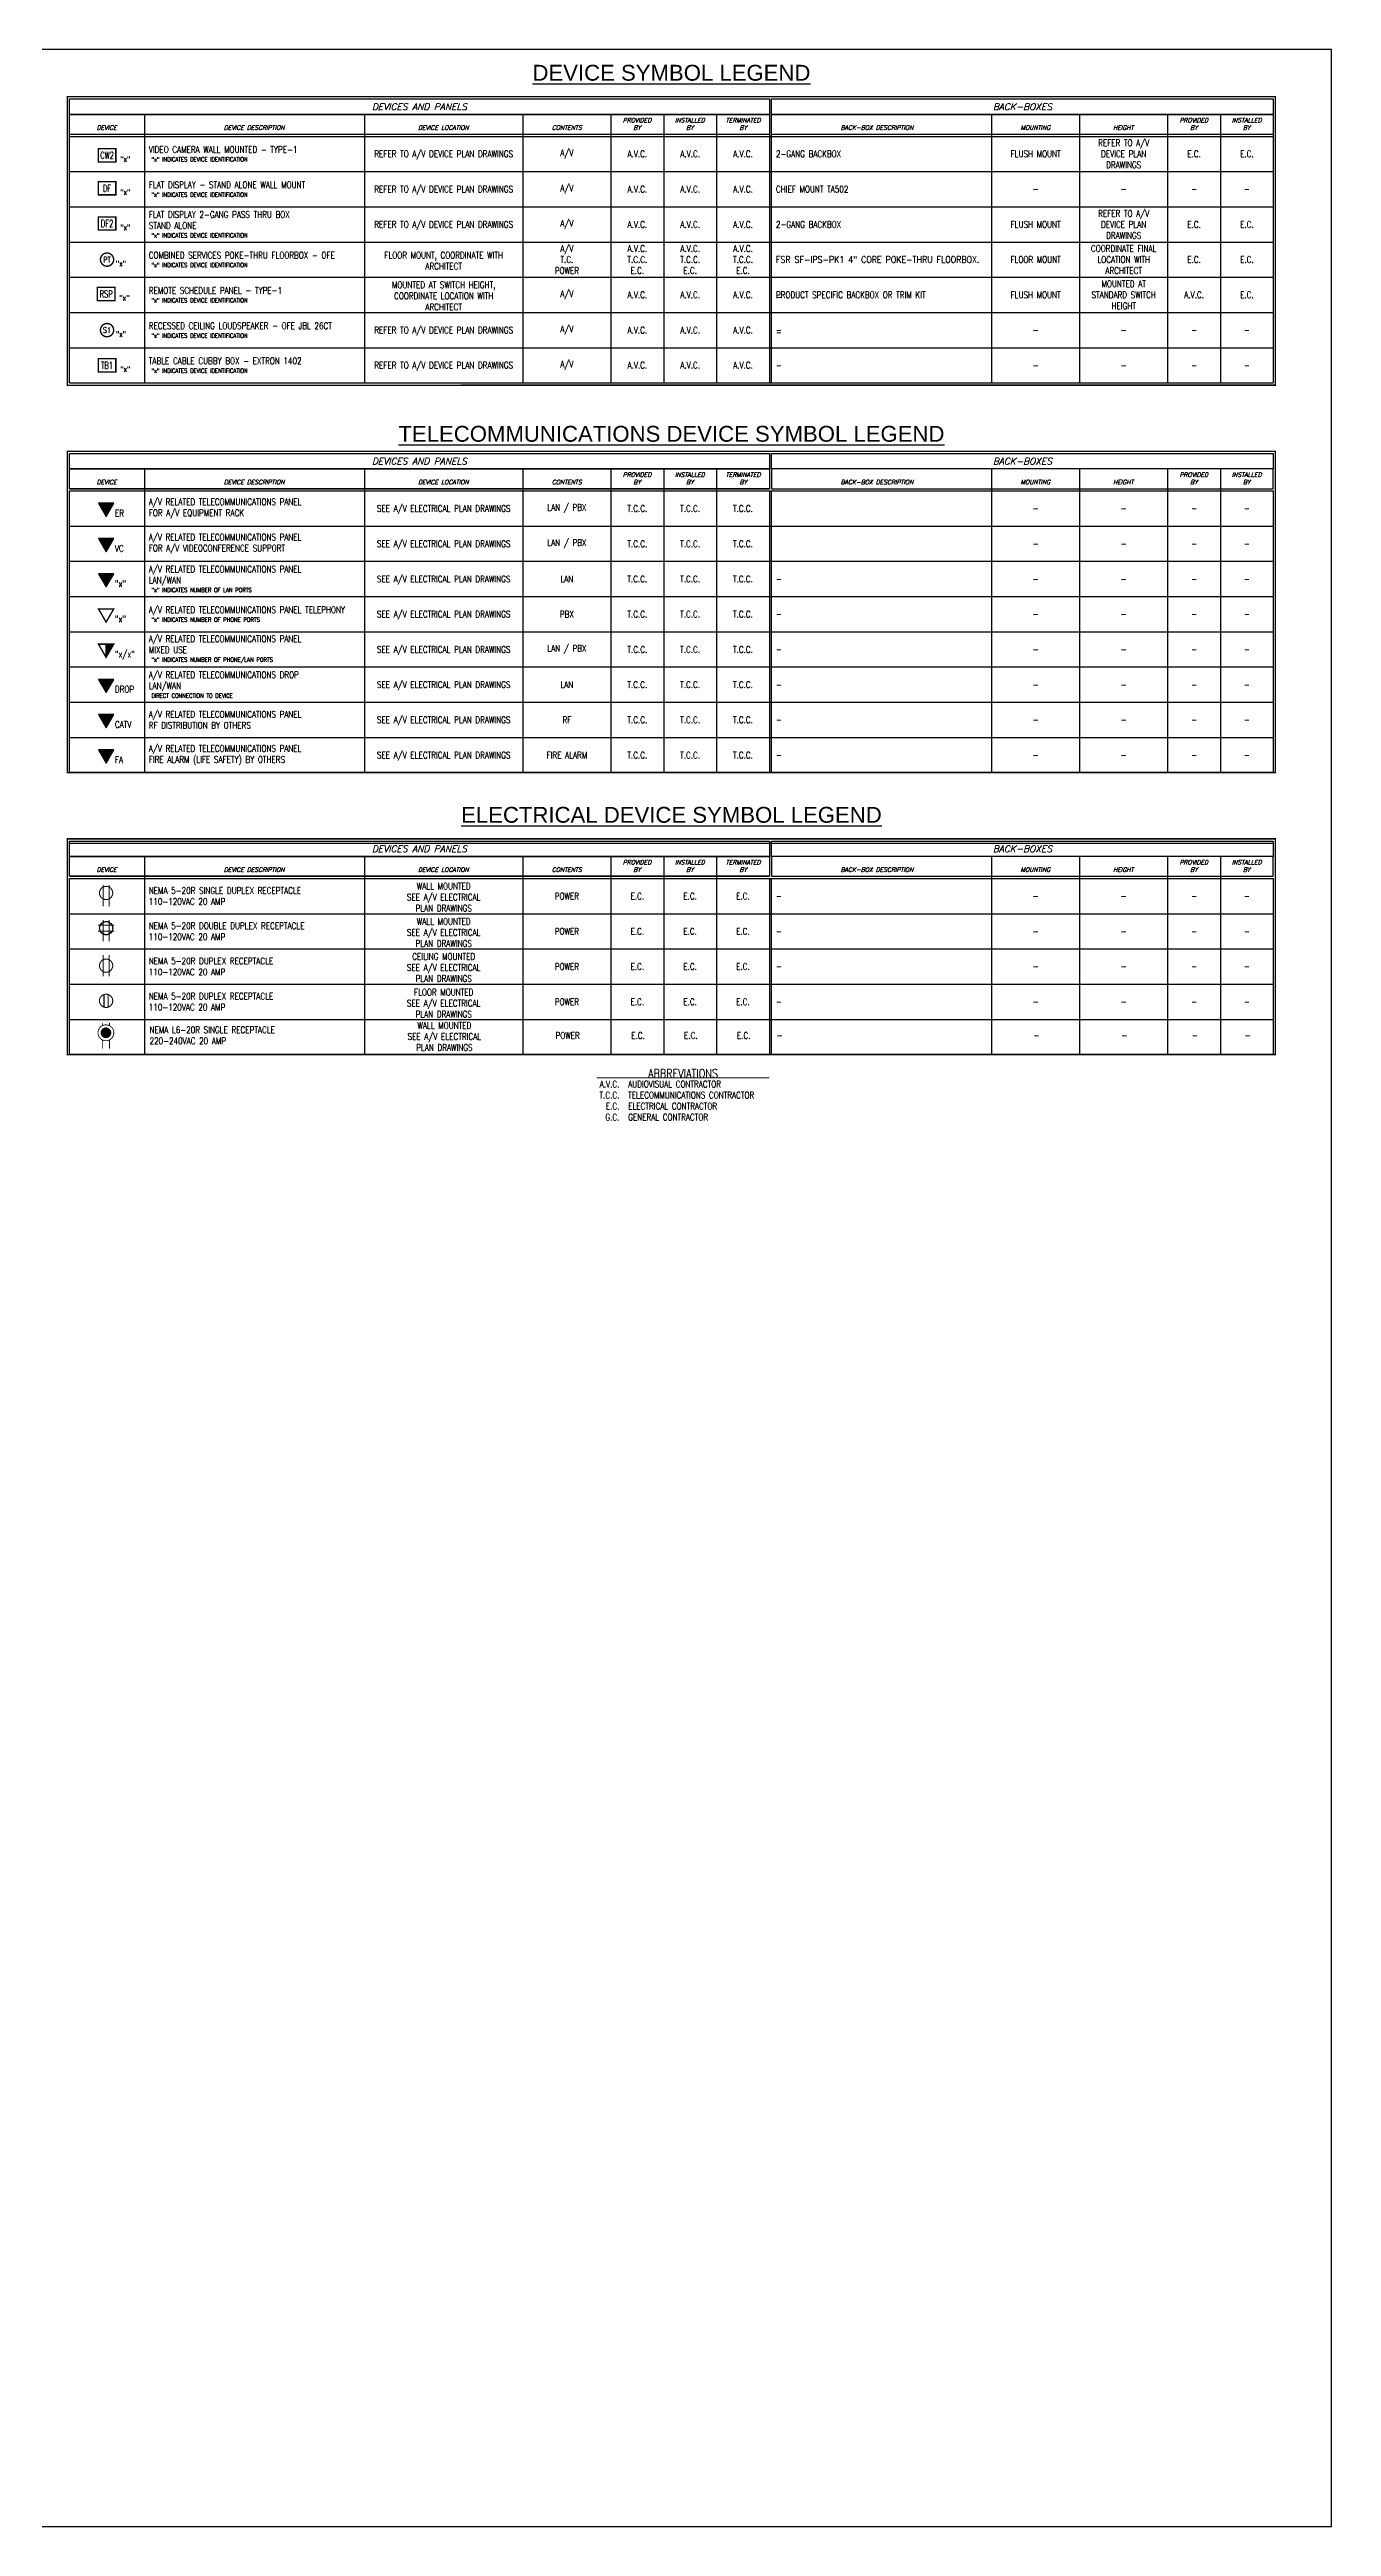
# Model space of a CAD drawing. Extents: x 0 to 73.7, y 0 to 29.5.
# Drawn here: x 21.53 to 36.7, y 0 to 29.3 of the extents above; entities that cross this region are included whole.
import ezdxf
from ezdxf.enums import TextEntityAlignment as Align

# ---------------------------------------------------------------- set-up
doc = ezdxf.new("R2010")
doc.units = 0
doc.header["$MEASUREMENT"] = 0
doc.layers.get('0').update_dxf_attribs({"linetype": 'CONTINUOUS'})
doc.layers.get('DEFPOINTS').update_dxf_attribs({"linetype": 'CONTINUOUS'})
for name, color, linetype in [('0AV-REV1', 7, 'CONTINUOUS'), ('AV-Anno-Text', 1, 'CONTINUOUS'), ('AV-Flor-Elec-Devc', 160, 'CONTINUOUS'), ('TEXT-MEDIUM', 1, 'CONTINUOUS'), ('TEXT-SMALL', 7, 'CONTINUOUS')]:
    doc.layers.add(name, color=color, linetype=linetype)
doc.styles.add('ITALIC', font='italic.shx')
doc.styles.add('NARROW', font='ROMANS.shx', dxfattribs={"width": 0.8})
doc.styles.add('ROMANS', font='romans', dxfattribs={"width": 0.875})
doc.styles.get("Standard").update_dxf_attribs({"font": 'arial.ttf'})
doc.styles.add('SWISS-L', font='swiss-l.shx')

# ---------------------------------------------------------------- blocks, each defined once
blk = doc.blocks.new('dev-lan-closed')
blk.add_hatch(color=256).paths.add_polyline_path([(0, 0), (0.108, 0.187), (-0.108, 0.187)])
blk.add_lwpolyline([(0, 0), (0.108, 0.187), (-0.108, 0.187)], close=True)
blk = doc.blocks.new('dev-lan-open')
at = {"const_width": 0.02}
blk.add_lwpolyline([(0, 0), (0.108, 0.187), (-0.108, 0.187)], close=True, dxfattribs=at)
blk = doc.blocks.new('dev-lan-half')
blk.add_hatch(color=256).paths.add_polyline_path([(0.108, 0.187), (0, 0.187), (0, 0)])
at = {"const_width": 0.02}
blk.add_lwpolyline([(0, 0), (0.108, 0.187), (-0.108, 0.187)], close=True, dxfattribs=at)
blk.add_lwpolyline([(0, 0), (0, 0.187)])
blk = doc.blocks.new('120VAC-2')
at = {"const_width": 0.015}
blk.add_lwpolyline([(-0.094, 0, 1), (0.094, 0, 1)], format="xyb", close=True, dxfattribs=at)
at = {"color": 0, "const_width": 0.015}
for points in [[(-0.042, 0.115), (-0.042, -0.188)], [(0.042, 0.115), (0.042, -0.188)]]:
    blk.add_lwpolyline(points, dxfattribs=at)
at = {"style": 'ROMANS'}
blk.add_attdef('IG', (0.125, -0.094), '', height=0.0781, dxfattribs=at)
blk = doc.blocks.new('120VAC-4')
at = {"color": 0, "const_width": 0.015}
for points in [[(-0.115, 0.042), (0.115, 0.042)], [(-0.042, 0.115), (-0.042, -0.188)], [(0.042, 0.115), (0.042, -0.188)], [(-0.115, -0.042), (0.115, -0.042)]]:
    blk.add_lwpolyline(points, dxfattribs=at)
at = {"const_width": 0.015}
blk.add_lwpolyline([(-0.094, 0, 1), (0.094, 0, 1)], format="xyb", close=True, dxfattribs=at)
at = {"color": 0}
blk.add_circle((0, 0), 0.0938, dxfattribs=at)
at = {"style": 'ROMANS'}
blk.add_attdef('IG', (0.167, -0.094), '', height=0.0781, dxfattribs=at)
blk = doc.blocks.new('120VAC-2-Ceiling')
at = {"const_width": 0.015}
blk.add_lwpolyline([(-0.094, 0, 1), (0.094, 0, 1)], format="xyb", close=True, dxfattribs=at)
at = {"color": 0, "const_width": 0.015}
for points in [[(-0.042, 0.151), (-0.042, -0.151)], [(0.042, 0.151), (0.042, -0.151)]]:
    blk.add_lwpolyline(points, dxfattribs=at)
at = {"style": 'ROMANS'}
blk.add_attdef('IG', (0.125, -0.094), '', height=0.0781, dxfattribs=at)
blk = doc.blocks.new('120VAC-2-Floor')
at = {"const_width": 0.015}
blk.add_lwpolyline([(-0.094, 0, 1), (0.094, 0, 1)], format="xyb", close=True, dxfattribs=at)
at = {"color": 0, "const_width": 0.015}
for points in [[(-0.03, 0.089), (-0.03, -0.089)], [(0.03, 0.089), (0.03, -0.089)]]:
    blk.add_lwpolyline(points, dxfattribs=at)
at = {"style": 'ROMANS'}
blk.add_attdef('IG', (0.125, -0.094), '', height=0.0781, dxfattribs=at)
blk = doc.blocks.new('120vac-TL')
at = {"const_width": 0.01}
blk.add_lwpolyline([(-0.094, 0, 1), (0.094, 0, 1)], format="xyb", close=True, dxfattribs=at)
blk.add_lwpolyline([(-0.058, 0, 0.999999), (0.058, 0, 0.999999), (-0.058, 0, 0.999999)], format="xyb", dxfattribs=at)
at = {"color": 0, "const_width": 0.01}
for points in [[(-0.042, 0.115), (-0.042, 0.084)], [(0.042, 0.115), (0.042, 0.084)], [(-0.042, -0.084), (-0.042, -0.188)], [(0.042, -0.084), (0.042, -0.188)]]:
    blk.add_lwpolyline(points, dxfattribs=at)
blk.add_attdef('IG', (0.125, -0.094), '', height=0.0781)
blk = doc.blocks.new('*U27')
at = {"layer": '0AV-REV1'}
h = blk.add_hatch(color=256, dxfattribs=at)
h.dxf.hatch_style = 1
h.paths.add_polyline_path([(-6.75, -11.26, 0.999999), (-6.634, -11.26, 0.999999)])
at = {"linetype": 'Continuous'}
for p, q in [((-6.237, -0.396), (-6.237, -0.656)), ((-3.633, -0.396), (-3.633, -0.656)), ((-1.758, -0.396), (-1.758, -0.656)), ((-0.716, -0.396), (-0.716, -0.656)), ((-0.091, -0.396), (-0.091, -0.656)), ((0.534, -0.396), (0.534, -0.656)), ((3.789, -0.396), (3.789, -0.656)), ((4.831, -0.396), (4.831, -0.656)), ((5.872, -0.396), (5.872, -0.656)), ((6.497, -0.396), (6.497, -0.656)), ((-7.122, -0.63), (1.159, -0.63)), ((-7.122, -0.656), (7.122, -0.656)), ((-7.122, -0.656), (7.122, -0.656)), ((-6.237, -0.656), (-6.237, -3.573)), ((-3.633, -0.656), (-3.633, -3.573)), ((-1.758, -0.656), (-1.758, -3.573)), ((-0.716, -0.656), (-0.716, -3.573)), ((-0.091, -0.656), (-0.091, -3.573)), ((0.534, -0.656), (0.534, -3.573)), ((1.185, -0.63), (7.122, -0.63)), ((3.789, -0.656), (3.789, -3.573)), ((4.831, -0.656), (4.831, -3.573)), ((5.872, -0.656), (5.872, -3.573)), ((6.497, -0.656), (6.497, -3.573)), ((-7.122, -1.073), (7.122, -1.073)), ((-7.122, -1.073), (7.122, -1.073)), ((-7.122, -1.073), (7.122, -1.073)), ((-7.122, -1.49), (7.122, -1.49)), ((-7.122, -1.906), (7.122, -1.906)), ((-7.122, -2.323), (7.122, -2.323)), ((-7.122, -2.74), (7.122, -2.74)), ((-7.122, -3.156), (7.122, -3.156)), ((-7.122, -3.573), (7.122, -3.573)), ((-6.237, -4.59), (-6.237, -8.183)), ((-3.633, -4.59), (-3.633, -8.183)), ((-1.758, -4.59), (-1.758, -8.183)), ((-0.716, -4.59), (-0.716, -8.183)), ((-0.091, -4.59), (-0.091, -8.183)), ((0.534, -4.59), (0.534, -8.183)), ((3.789, -4.59), (3.789, -8.183)), ((4.831, -4.59), (4.831, -8.183)), ((5.872, -4.59), (5.872, -8.183)), ((6.497, -4.59), (6.497, -8.183)), ((-7.122, -4.824), (1.159, -4.824)), ((-7.122, -4.85), (7.122, -4.85)), ((-7.122, -4.85), (1.159, -4.85)), ((-7.122, -4.85), (7.122, -4.85)), ((1.185, -4.824), (7.122, -4.824)), ((-7.122, -5.267), (7.122, -5.267)), ((-7.122, -5.683), (7.122, -5.683)), ((-7.122, -6.1), (7.122, -6.1)), ((-7.122, -6.517), (7.122, -6.517)), ((-7.122, -6.933), (7.122, -6.933)), ((-7.122, -6.933), (7.122, -6.933)), ((-7.122, -7.35), (7.122, -7.35)), ((-7.122, -7.767), (7.122, -7.767)), ((-7.122, -9.018), (7.122, -9.018)), ((-6.237, -9.174), (-6.237, -11.518)), ((-3.633, -9.174), (-3.633, -11.518)), ((-1.758, -9.174), (-1.758, -11.518)), ((-0.716, -9.174), (-0.716, -11.518)), ((-0.091, -9.174), (-0.091, -11.518)), ((0.534, -9.174), (0.534, -11.518)), ((3.789, -9.174), (3.789, -11.518)), ((4.831, -9.174), (4.831, -11.518)), ((5.872, -9.174), (5.872, -11.518)), ((6.497, -9.174), (6.497, -11.518)), ((-7.122, -9.409), (1.159, -9.409)), ((-7.122, -9.435), (1.159, -9.435)), ((-7.122, -9.435), (7.122, -9.435)), ((1.185, -9.409), (7.122, -9.409)), ((-7.122, -9.851), (7.122, -9.851)), ((-7.122, -10.268), (7.122, -10.268)), ((-7.122, -10.685), (7.122, -10.685)), ((-7.122, -11.101), (7.122, -11.101)), ((-7.122, -11.518), (7.122, -11.518))]:
    blk.add_line(p, q, dxfattribs=at)
at = {"const_width": 0.0167}
for points in [[(-7.148, -0.187), (7.148, -0.187), (7.148, -3.599), (-7.148, -3.6)], [(-7.148, -4.381), (7.148, -4.381), (7.148, -8.183), (-7.148, -8.183)], [(-7.148, -8.966), (7.148, -8.966), (7.148, -11.518), (-7.148, -11.518)]]:
    blk.add_lwpolyline(points, close=True, dxfattribs=at)
for points in [[(-7.122, -0.214), (1.159, -0.214), (1.159, -0.396), (-7.122, -0.396)], [(1.185, -0.214), (7.122, -0.214), (7.122, -0.396), (1.185, -0.396)], [(-7.122, -4.407), (1.159, -4.407), (1.159, -4.59), (-7.122, -4.59)], [(1.159, -4.824), (-7.122, -4.824), (-7.122, -4.59), (1.159, -4.59)], [(1.185, -4.407), (7.122, -4.407), (7.122, -4.59), (1.185, -4.59)], [(1.185, -4.824), (7.122, -4.824), (7.122, -4.59), (1.185, -4.59)], [(-7.122, -4.85), (1.159, -4.85), (1.159, -8.183), (-7.122, -8.183)], [(1.185, -4.85), (7.122, -4.85), (7.122, -8.183), (1.185, -8.183)], [(-7.122, -8.992), (1.159, -8.992), (1.159, -9.174), (-7.122, -9.174)], [(1.185, -8.992), (7.122, -8.992), (7.122, -9.174), (1.185, -9.174)], [(1.159, -9.409), (-7.122, -9.409), (-7.122, -9.174), (1.159, -9.174)], [(1.185, -9.409), (7.122, -9.409), (7.122, -9.174), (1.185, -9.174)], [(-7.122, -9.435), (1.159, -9.435), (1.159, -11.518), (-7.122, -11.518)], [(1.185, -9.435), (7.122, -9.435), (7.122, -11.518), (1.185, -11.518)]]:
    blk.add_lwpolyline(points, close=True)
for points in [[(-7.122, -0.656), (-7.122, -0.396), (1.159, -0.396), (1.159, -0.656)], [(1.185, -0.656), (1.185, -0.396), (7.122, -0.396), (7.122, -0.656)], [(-7.122, -3.573), (-7.122, -0.656)], [(1.159, -0.656), (1.159, -3.573)], [(1.185, -3.573), (1.185, -0.656)], [(7.122, -0.656), (7.122, -3.573)]]:
    blk.add_lwpolyline(points)
at = {"linetype": 'Continuous', "lineweight": 0, "const_width": 0.00868, "flags": 128}
blk.add_lwpolyline([(-0.883, -11.793), (1.158, -11.793)], dxfattribs=at)
at = {"xscale": 0.8333333333333286, "yscale": 0.8333333333333286, "zscale": 0.8333333333333286}
for name, p in [('dev-lan-open', (-6.69, -6.402)), ('dev-lan-half', (-6.69, -6.819))]:
    blk.add_blockref(name, p, dxfattribs=at)
at = {"layer": '0AV-REV1', "xscale": 0.8333333333333286, "yscale": 0.8333333333333286, "zscale": 0.8333333333333286}
for name, p in [('dev-lan-closed', (-6.69, -5.152)), ('dev-lan-closed', (-6.69, -5.569)), ('dev-lan-closed', (-6.69, -5.986)), ('dev-lan-closed', (-6.69, -7.236)), ('dev-lan-closed', (-6.69, -7.652)), ('dev-lan-closed', (-6.69, -8.069)), ('120VAC-2', (-6.69, -9.606)), ('120VAC-4', (-6.69, -10.023)), ('120VAC-2-Ceiling', (-6.69, -10.466)), ('120VAC-2-Floor', (-6.69, -10.882))]:
    blk.add_blockref(name, p, dxfattribs=at)
at = {"layer": '0AV-REV1'}
blk.add_blockref('120vac-TL', (-6.692, -11.26), dxfattribs=at)
at = {"char_height": 0.0782, "width": 0.20833, "attachment_point": 1, "style": 'NARROW'}
for s, insert in [('ER', (-6.586, -5.074)), ('VC', (-6.586, -5.491)), ('"x"', (-6.586, -5.907)), ('"x"', (-6.586, -6.324)), ('"x/x"', (-6.586, -6.741)), ('DROP', (-6.586, -7.157)), ('CATV', (-6.586, -7.574)), ('FA', (-6.586, -7.991))]:
    blk.add_mtext(s, dxfattribs=dict(at, insert=insert))
at = {"layer": 'AV-Anno-Text', "style": 'ITALIC'}
for s, height, p in [('DEVICES AND PANELS', 0.07812, (-2.982, -0.344)), ('BACK-BOXES', 0.0781, (4.154, -0.344)), ('DEVICES AND PANELS', 0.07812, (-2.982, -4.538)), ('BACK-BOXES', 0.0781, (4.154, -4.538)), ('DEVICES AND PANELS', 0.07812, (-2.982, -9.122)), ('BACK-BOXES', 0.0781, (4.154, -9.122))]:
    blk.add_text(s, height=height, dxfattribs=at).set_placement(p, align=Align.CENTER)
at = {"layer": 'AV-Anno-Text'}
for s, insert, char_height, width, attachment_point, style in [('{\\fSwis721 Blk BT|b0|i0|c0|p34;\\LDEVICE SYMBOL LEGEND}', (0, 0), 0.1875, 14.29688, 8, 'SWISS-L'), ('-', (1.237, -2.558), 0.0781, 2.5, 4, 'NARROW'), ('-', (1.237, -2.975), 0.0781, 2.5, 4, 'NARROW'), ('{\\fSwis721 Blk BT|b0|i0|c0|p34;\\LTELECOMMUNICATIONS DEVICE SYMBOL LEGEND}', (0, -4.271), 0.1875, 14.29688, 8, 'SWISS-L'), ('A/V RELATED TELECOMMUNICATIONS PANEL\\PFOR A/V EQUIPMENT RACK', (-6.185, -5.058), 0.07812, 2.5, 4, 'NARROW'), ('SEE A/V ELECTRICAL PLAN DRAWINGS', (-2.695, -5.071), 0.07812, 1.77083, 5, 'NARROW'), ('LAN / PBX', (-1.237, -5.058), 0.0781, 0.9375, 5, 'NARROW'), ('T.C.C.', (-0.404, -5.058), 0.0781, 0.52083, 5, 'NARROW'), ('T.C.C.', (0.221, -5.058), 0.0781, 0.52083, 5, 'NARROW'), ('T.C.C.', (0.846, -5.058), 0.0781, 0.52083, 5, 'NARROW'), ('-', (4.31, -5.058), 0.0781, 0.9375, 5, 'NARROW'), ('-', (5.352, -5.058), 0.0781, 0.9375, 5, 'NARROW'), ('-', (6.185, -5.058), 0.0781, 0.52083, 5, 'NARROW'), ('-', (6.81, -5.058), 0.0781, 0.52083, 5, 'NARROW'), ('A/V RELATED TELECOMMUNICATIONS PANEL\\PFOR A/V VIDEOCONFERENCE SUPPORT', (-6.185, -5.475), 0.07812, 2.5, 4, 'NARROW'), ('SEE A/V ELECTRICAL PLAN DRAWINGS', (-2.695, -5.488), 0.07812, 1.77083, 5, 'NARROW'), ('LAN / PBX', (-1.237, -5.475), 0.0781, 0.9375, 5, 'NARROW'), ('T.C.C.', (-0.404, -5.475), 0.0781, 0.52083, 5, 'NARROW'), ('T.C.C.', (0.221, -5.475), 0.0781, 0.52083, 5, 'NARROW'), ('T.C.C.', (0.846, -5.475), 0.0781, 0.52083, 5, 'NARROW'), ('-', (4.31, -5.475), 0.0781, 0.9375, 5, 'NARROW'), ('-', (5.352, -5.475), 0.0781, 0.9375, 5, 'NARROW'), ('-', (6.185, -5.475), 0.0781, 0.52083, 5, 'NARROW'), ('-', (6.81, -5.475), 0.0781, 0.52083, 5, 'NARROW'), ('A/V RELATED TELECOMMUNICATIONS PANEL\\PLAN/WAN\\P{\\H0.6563x;\\C0; "x" INDICATES NUMBER OF LAN PORTS}', (-6.185, -5.892), 0.07812, 2.5, 4, 'NARROW'), ('SEE A/V ELECTRICAL PLAN DRAWINGS', (-2.695, -5.905), 0.07812, 1.77083, 5, 'NARROW'), ('LAN ', (-1.237, -5.892), 0.0781, 0.9375, 5, 'NARROW'), ('T.C.C.', (-0.404, -5.892), 0.0781, 0.52083, 5, 'NARROW'), ('T.C.C.', (0.221, -5.892), 0.0781, 0.52083, 5, 'NARROW'), ('T.C.C.', (0.846, -5.892), 0.0781, 0.52083, 5, 'NARROW'), ('-', (1.237, -5.892), 0.0781, 2.5, 4, 'NARROW'), ('-', (4.31, -5.892), 0.0781, 0.9375, 5, 'NARROW'), ('-', (5.352, -5.892), 0.0781, 0.9375, 5, 'NARROW'), ('-', (6.185, -5.892), 0.0781, 0.52083, 5, 'NARROW'), ('-', (6.81, -5.892), 0.0781, 0.52083, 5, 'NARROW'), ('A/V RELATED TELECOMMUNICATIONS PANEL TELEPHONY\\P{\\H0.6563x;\\C0; "x" INDICATES NUMBER OF PHONE PORTS}', (-6.185, -6.308), 0.07812, 2.5, 4, 'NARROW'), ('SEE A/V ELECTRICAL PLAN DRAWINGS', (-2.695, -6.321), 0.07812, 1.77083, 5, 'NARROW'), ('PBX', (-1.237, -6.308), 0.0781, 0.9375, 5, 'NARROW'), ('T.C.C.', (-0.404, -6.308), 0.0781, 0.52083, 5, 'NARROW'), ('T.C.C.', (0.221, -6.308), 0.0781, 0.52083, 5, 'NARROW'), ('T.C.C.', (0.846, -6.308), 0.0781, 0.52083, 5, 'NARROW'), ('-', (1.237, -6.308), 0.0781, 2.5, 4, 'NARROW'), ('-', (4.31, -6.308), 0.0781, 0.9375, 5, 'NARROW'), ('-', (5.352, -6.308), 0.0781, 0.9375, 5, 'NARROW'), ('-', (6.185, -6.308), 0.0781, 0.52083, 5, 'NARROW'), ('-', (6.81, -6.308), 0.0781, 0.52083, 5, 'NARROW'), ('A/V RELATED TELECOMMUNICATIONS PANEL\\PMIXED USE\\P{\\H0.6563x;\\C0; "x" INDICATES NUMBER OF PHONE/LAN PORTS}', (-6.185, -6.725), 0.07812, 2.5, 4, 'NARROW'), ('SEE A/V ELECTRICAL PLAN DRAWINGS', (-2.695, -6.738), 0.07812, 1.77083, 5, 'NARROW'), ('LAN / PBX', (-1.237, -6.725), 0.0781, 0.9375, 5, 'NARROW'), ('T.C.C.', (-0.404, -6.725), 0.0781, 0.52083, 5, 'NARROW'), ('T.C.C.', (0.221, -6.725), 0.0781, 0.52083, 5, 'NARROW'), ('T.C.C.', (0.846, -6.725), 0.0781, 0.52083, 5, 'NARROW'), ('-', (1.237, -6.725), 0.0781, 2.5, 4, 'NARROW'), ('-', (4.31, -6.725), 0.0781, 0.9375, 5, 'NARROW'), ('-', (5.352, -6.725), 0.0781, 0.9375, 5, 'NARROW'), ('-', (6.185, -6.725), 0.0781, 0.52083, 5, 'NARROW'), ('-', (6.81, -6.725), 0.0781, 0.52083, 5, 'NARROW'), ('A/V RELATED TELECOMMUNICATIONS DROP\\PLAN/WAN\\P{\\H0.6563x;\\C0; DIRECT CONNECTION TO DEVICE}', (-6.185, -7.142), 0.07812, 2.5, 4, 'NARROW'), ('SEE A/V ELECTRICAL PLAN DRAWINGS', (-2.695, -7.155), 0.07812, 1.77083, 5, 'NARROW'), ('LAN ', (-1.237, -7.142), 0.0781, 0.9375, 5, 'NARROW'), ('T.C.C.', (-0.404, -7.142), 0.0781, 0.52083, 5, 'NARROW'), ('T.C.C.', (0.221, -7.142), 0.0781, 0.52083, 5, 'NARROW'), ('T.C.C.', (0.846, -7.142), 0.0781, 0.52083, 5, 'NARROW'), ('-', (1.237, -7.142), 0.0781, 2.5, 4, 'NARROW'), ('-', (4.31, -7.142), 0.0781, 0.9375, 5, 'NARROW'), ('-', (5.352, -7.142), 0.0781, 0.9375, 5, 'NARROW'), ('-', (6.185, -7.142), 0.0781, 0.52083, 5, 'NARROW'), ('-', (6.81, -7.142), 0.0781, 0.52083, 5, 'NARROW'), ('A/V RELATED TELECOMMUNICATIONS PANEL\\PRF DISTRIBUTION BY OTHERS', (-6.185, -7.558), 0.07812, 2.5, 4, 'NARROW'), ('SEE A/V ELECTRICAL PLAN DRAWINGS', (-2.695, -7.571), 0.07812, 1.77083, 5, 'NARROW'), ('RF', (-1.237, -7.558), 0.0781, 0.9375, 5, 'NARROW'), ('T.C.C.', (-0.404, -7.558), 0.0781, 0.52083, 5, 'NARROW'), ('T.C.C.', (0.221, -7.558), 0.0781, 0.52083, 5, 'NARROW'), ('T.C.C.', (0.846, -7.558), 0.0781, 0.52083, 5, 'NARROW'), ('-', (1.237, -7.558), 0.0781, 2.5, 4, 'NARROW'), ('-', (4.31, -7.558), 0.0781, 0.9375, 5, 'NARROW'), ('-', (5.352, -7.558), 0.0781, 0.9375, 5, 'NARROW'), ('-', (6.185, -7.558), 0.0781, 0.52083, 5, 'NARROW'), ('-', (6.81, -7.558), 0.0781, 0.52083, 5, 'NARROW'), ('A/V RELATED TELECOMMUNICATIONS PANEL\\PFIRE ALARM (LIFE SAFETY) BY OTHERS', (-6.185, -7.975), 0.07812, 2.5, 4, 'NARROW'), ('SEE A/V ELECTRICAL PLAN DRAWINGS', (-2.695, -7.988), 0.07812, 1.77083, 5, 'NARROW'), ('FIRE ALARM', (-1.237, -7.975), 0.0781, 0.9375, 5, 'NARROW'), ('T.C.C.', (-0.404, -7.975), 0.0781, 0.52083, 5, 'NARROW'), ('T.C.C.', (0.221, -7.975), 0.0781, 0.52083, 5, 'NARROW'), ('T.C.C.', (0.846, -7.975), 0.0781, 0.52083, 5, 'NARROW'), ('-', (1.237, -7.975), 0.0781, 2.5, 4, 'NARROW'), ('-', (4.31, -7.975), 0.0781, 0.9375, 5, 'NARROW'), ('-', (5.352, -7.975), 0.0781, 0.9375, 5, 'NARROW'), ('-', (6.185, -7.975), 0.0781, 0.52083, 5, 'NARROW'), ('-', (6.81, -7.975), 0.0781, 0.52083, 5, 'NARROW'), ('{\\fSwis721 Blk BT|b0|i0|c0|p34;\\LELECTRICAL DEVICE SYMBOL LEGEND}', (0, -8.778), 0.1875, 14.29688, 8, 'SWISS-L'), ('NEMA 5-20R SINGLE DUPLEX RECEPTACLE\\P110-120VAC 20 AMP', (-6.185, -9.643), 0.07812, 2.5, 4, 'NARROW'), ('WALL MOUNTED \\PSEE A/V ELECTRICAL\\PPLAN DRAWINGS', (-2.695, -9.656), 0.07812, 1.77083, 5, 'NARROW'), ('POWER', (-1.237, -9.643), 0.0781, 0.9375, 5, 'NARROW'), ('E.C.', (-0.404, -9.643), 0.0781, 0.52083, 5, 'NARROW'), ('E.C.', (0.221, -9.643), 0.0781, 0.52083, 5, 'NARROW'), ('E.C.', (0.846, -9.643), 0.0781, 0.52083, 5, 'NARROW'), ('-', (1.237, -9.643), 0.0781, 2.5, 4, 'NARROW'), ('-', (4.31, -9.643), 0.0781, 0.9375, 5, 'NARROW'), ('-', (5.352, -9.643), 0.0781, 0.9375, 5, 'NARROW'), ('-', (6.185, -9.643), 0.0781, 0.52083, 5, 'NARROW'), ('-', (6.81, -9.643), 0.0781, 0.52083, 5, 'NARROW'), ('NEMA 5-20R DOUBLE DUPLEX RECEPTACLE\\P110-120VAC 20 AMP', (-6.185, -10.06), 0.07812, 2.5, 4, 'NARROW'), ('WALL MOUNTED \\PSEE A/V ELECTRICAL\\PPLAN DRAWINGS', (-2.695, -10.073), 0.07812, 1.77083, 5, 'NARROW'), ('POWER', (-1.237, -10.06), 0.0781, 0.9375, 5, 'NARROW'), ('E.C.', (-0.404, -10.06), 0.0781, 0.52083, 5, 'NARROW'), ('E.C.', (0.221, -10.06), 0.0781, 0.52083, 5, 'NARROW'), ('E.C.', (0.846, -10.06), 0.0781, 0.52083, 5, 'NARROW'), ('-', (1.237, -10.06), 0.0781, 2.5, 4, 'NARROW'), ('-', (4.31, -10.06), 0.0781, 0.9375, 5, 'NARROW'), ('-', (5.352, -10.06), 0.0781, 0.9375, 5, 'NARROW'), ('-', (6.185, -10.06), 0.0781, 0.52083, 5, 'NARROW'), ('-', (6.81, -10.06), 0.0781, 0.52083, 5, 'NARROW'), ('NEMA 5-20R DUPLEX RECEPTACLE\\P110-120VAC 20 AMP', (-6.185, -10.476), 0.07812, 2.5, 4, 'NARROW'), ('CEILING MOUNTED \\PSEE A/V ELECTRICAL\\PPLAN DRAWINGS', (-2.695, -10.489), 0.07812, 1.77083, 5, 'NARROW'), ('POWER', (-1.237, -10.476), 0.0781, 0.9375, 5, 'NARROW'), ('E.C.', (-0.404, -10.476), 0.0781, 0.52083, 5, 'NARROW'), ('E.C.', (0.221, -10.476), 0.0781, 0.52083, 5, 'NARROW'), ('E.C.', (0.846, -10.476), 0.0781, 0.52083, 5, 'NARROW'), ('-', (1.237, -10.476), 0.0781, 2.5, 4, 'NARROW'), ('-', (4.31, -10.476), 0.0781, 0.9375, 5, 'NARROW'), ('-', (5.352, -10.476), 0.0781, 0.9375, 5, 'NARROW'), ('-', (6.185, -10.476), 0.0781, 0.52083, 5, 'NARROW'), ('-', (6.81, -10.476), 0.0781, 0.52083, 5, 'NARROW'), ('NEMA 5-20R DUPLEX RECEPTACLE\\P110-120VAC 20 AMP', (-6.185, -10.893), 0.07812, 2.5, 4, 'NARROW'), ('FLOOR MOUNTED \\PSEE A/V ELECTRICAL\\PPLAN DRAWINGS', (-2.695, -10.911), 0.07812, 1.77083, 5, 'NARROW'), ('POWER', (-1.237, -10.893), 0.0781, 0.9375, 5, 'NARROW'), ('E.C.', (-0.404, -10.893), 0.0781, 0.52083, 5, 'NARROW'), ('E.C.', (0.221, -10.893), 0.0781, 0.52083, 5, 'NARROW'), ('E.C.', (0.846, -10.893), 0.0781, 0.52083, 5, 'NARROW'), ('-', (1.237, -10.893), 0.0781, 2.5, 4, 'NARROW'), ('-', (4.31, -10.893), 0.0781, 0.9375, 5, 'NARROW'), ('-', (5.352, -10.893), 0.0781, 0.9375, 5, 'NARROW'), ('-', (6.185, -10.893), 0.0781, 0.52083, 5, 'NARROW'), ('-', (6.81, -10.893), 0.0781, 0.52083, 5, 'NARROW'), ('NEMA L6-20R SINGLE RECEPTACLE\\P220-240VAC 20 AMP', (-6.176, -11.291), 0.07812, 2.5, 4, 'NARROW'), ('WALL MOUNTED \\PSEE A/V ELECTRICAL\\PPLAN DRAWINGS', (-2.687, -11.304), 0.07812, 1.77083, 5, 'NARROW'), ('POWER', (-1.228, -11.291), 0.0781, 0.9375, 5, 'NARROW'), ('E.C.', (-0.395, -11.291), 0.0781, 0.52083, 5, 'NARROW'), ('E.C.', (0.23, -11.291), 0.0781, 0.52083, 5, 'NARROW'), ('E.C.', (0.855, -11.291), 0.0781, 0.52083, 5, 'NARROW'), ('-', (1.246, -11.291), 0.0781, 2.5, 4, 'NARROW'), ('-', (4.319, -11.291), 0.0781, 0.9375, 5, 'NARROW'), ('-', (5.36, -11.291), 0.0781, 0.9375, 5, 'NARROW'), ('-', (6.194, -11.291), 0.0781, 0.52083, 5, 'NARROW'), ('-', (6.819, -11.291), 0.0781, 0.52083, 5, 'NARROW'), ('ABBREVIATIONS', (0.138, -11.793), 0.10417, 2.04427, 8, 'NARROW'), ('A.V.C.\\PT.C.C.\\PE.C.\\PG.C.', (-0.616, -11.828), 0.0781, 0.42621, 3, 'NARROW'), ('AUDIOVISUAL CONTRACTOR\\PTELECOMMUNICATIONS CONTRACTOR\\PELECTRICAL CONTRACTOR\\PGENERAL CONTRACTOR', (-0.512, -11.828), 0.07812, 2.04427, 1, 'NARROW')]:
    blk.add_mtext(s, dxfattribs=dict(at, insert=insert, char_height=char_height, width=width, attachment_point=attachment_point, style=style))
at = {"layer": 'AV-Anno-Text', "color": 7, "attachment_point": 8, "style": 'ITALIC'}
for s, insert, char_height, width in [('DEVICE', (-6.683, -0.578), 0.0521, 0.2076), ('DEVICE DESCRIPTION', (-4.938, -0.578), 0.05208, 1.25), ('DEVICE LOCATION', (-2.699, -0.578), 0.05208, 1.25), ('CONTENTS', (-1.238, -0.578), 0.0521, 0.31077), ('PROVIDED BY', (-0.407, -0.578), 0.05208, 0.41792), ('INSTALLED BY', (0.218, -0.578), 0.05208, 0.4318), ('TERMINATED BY', (0.849, -0.578), 0.05208, 0.48934), ('BACK-BOX DESCRIPTION', (2.432, -0.578), 0.05208, 1.25), ('MOUNTING', (4.307, -0.578), 0.0521, 0.3068), ('HEIGHT', (5.348, -0.578), 0.0521, 0.21355), ('PROVIDED BY', (6.182, -0.578), 0.05208, 0.41792), ('INSTALLED BY', (6.807, -0.578), 0.05208, 0.4318), ('PROVIDED BY', (-0.407, -4.772), 0.05208, 0.41792), ('INSTALLED BY', (0.218, -4.772), 0.05208, 0.4318), ('TERMINATED BY', (0.849, -4.772), 0.05208, 0.48934), ('PROVIDED BY', (6.182, -4.772), 0.05208, 0.41792), ('INSTALLED BY', (6.807, -4.772), 0.05208, 0.4318), ('DEVICE', (-6.683, -4.772), 0.0521, 0.2076), ('DEVICE DESCRIPTION', (-4.938, -4.772), 0.05208, 1.25), ('DEVICE LOCATION', (-2.699, -4.772), 0.05208, 1.25), ('CONTENTS', (-1.238, -4.772), 0.0521, 0.31077), ('BACK-BOX DESCRIPTION', (2.432, -4.772), 0.05208, 1.25), ('MOUNTING', (4.307, -4.772), 0.0521, 0.3068), ('HEIGHT', (5.348, -4.772), 0.0521, 0.21355), ('DEVICE', (-6.683, -9.356), 0.0521, 0.2076), ('DEVICE DESCRIPTION', (-4.938, -9.356), 0.05208, 1.25), ('DEVICE LOCATION', (-2.699, -9.356), 0.05208, 1.25), ('CONTENTS', (-1.238, -9.356), 0.0521, 0.31077), ('PROVIDED BY', (-0.407, -9.356), 0.05208, 0.41792), ('INSTALLED BY', (0.218, -9.356), 0.05208, 0.4318), ('TERMINATED BY', (0.849, -9.356), 0.05208, 0.48934), ('BACK-BOX DESCRIPTION', (2.432, -9.356), 0.05208, 1.25), ('MOUNTING', (4.307, -9.356), 0.0521, 0.3068), ('HEIGHT', (5.348, -9.356), 0.0521, 0.21355), ('PROVIDED BY', (6.182, -9.356), 0.05208, 0.41792), ('INSTALLED BY', (6.807, -9.356), 0.05208, 0.4318)]:
    blk.add_mtext(s, dxfattribs=dict(at, insert=insert, char_height=char_height, width=width))
blk = doc.blocks.new('DEV-RECT')
at = {"const_width": 0.02}
blk.add_lwpolyline([(-0.125, -0.09375), (0.125, -0.09375), (0.125, 0.09375), (-0.125, 0.09375)], close=True, dxfattribs=at)
at = {"layer": 'TEXT-MEDIUM', "style": 'ROMANS', "width": 0.7}
blk.add_attdef('DEV-RECT', text='', height=0.1, dxfattribs=at).set_placement((0, 0), align=Align.MIDDLE)
at = {"layer": 'TEXT-SMALL', "style": 'ROMANS', "width": 0.8}
blk.add_attdef('ID', (0.1875, -0.09375), '', height=0.07812, dxfattribs=at)
blk = doc.blocks.new('DEV-RND')
at = {"const_width": 0.02}
blk.add_lwpolyline([(-0.09375, 0, -1), (0.09375, 0, -1)], format="xyb", close=True, dxfattribs=at)
at = {"layer": 'TEXT-MEDIUM', "style": 'ROMANS', "width": 0.7}
blk.add_attdef('DEV-RND', text='', height=0.08, dxfattribs=at).set_placement((0, 0), align=Align.MIDDLE)
at = {"layer": 'TEXT-SMALL', "style": 'ROMANS', "width": 0.8}
blk.add_attdef('ID', (0.125, -0.09375), '', height=0.07812, dxfattribs=at)

msp = doc.modelspace()

# ---------------------------------------------------------------- linework, layer by layer
at = {"layer": 'DEFPOINTS'}
msp.add_lwpolyline([(0, 0), (36.7, 0), (36.7, 29.3), (0, 29.3)], close=True, dxfattribs=at)
msp.add_lwpolyline([(0, 0), (36.7, 0), (36.7, 29.3), (0, 29.3)], close=True, dxfattribs=at)

# ---------------------------------------------------------------- block references
msp.add_blockref('*U27', (28.889, 28.929))
at = {"layer": 'AV-Flor-Elec-Devc', "xscale": 0.833333333333333, "yscale": 0.833333333333333, "zscale": 0.833333333333333}
for name, p, values in [('DEV-RECT', (22.21, 28.049), {'DEV-RECT': 'CW2', 'ID': '"x"'}), ('DEV-RECT', (22.21, 27.659), {'DEV-RECT': 'DF', 'ID': '"x"'}), ('DEV-RECT', (22.21, 27.242), {'DEV-RECT': 'DF2', 'ID': '"x"'}), ('DEV-RECT', (22.199, 26.409), {'DEV-RECT': 'RSP', 'ID': '"x"'}), ('DEV-RND', (22.21, 25.981), {'DEV-RND': 'S1', 'ID': '"x"'}), ('DEV-RECT', (22.21, 25.565), {'DEV-RECT': 'TB1', 'ID': '"x"'})]:
    msp.add_blockref(name, p, dxfattribs=at).add_auto_attribs(values)
at = {"layer": 'AV-Flor-Elec-Devc'}
ref = msp.add_blockref('DEV-RND', (22.21, 26.815), dxfattribs=dict(at, xscale=0.833333333333333, yscale=0.833333333333333, zscale=0.833333333333333))
ref.add_attrib('DEV-RND', 'PT', dxfattribs={"layer": 'TEXT-MEDIUM', "height": 0.0667, "style": 'ROMANS', "width": 0.65}).set_placement((22.21, 26.815), align=Align.MIDDLE)
ref.add_attrib('ID', '"x"', (22.314, 26.737), dxfattribs={"layer": 'TEXT-SMALL', "height": 0.0651, "style": 'ROMANS', "width": 0.8})

# ---------------------------------------------------------------- texts
at = {"layer": 'AV-Anno-Text', "style": 'NARROW'}
for s, insert, char_height, width, attachment_point in [('VIDEO CAMERA WALL MOUNTED - TYPE-1\\P{\\H0.6563x;\\C7; "x" INDICATES DEVICE IDENTIFICATION}', (22.704, 28.065), 0.07812, 2.5, 4), ('A/V', (27.652, 28.065), 0.0781, 0.9375, 5), ('REFER TO A/V DEVICE PLAN DRAWINGS', (26.194, 28.052), 0.07812, 1.77083, 5), ('A.V.C.', (28.486, 28.065), 0.0781, 0.52083, 5), ('A.V.C.', (29.111, 28.065), 0.0781, 0.52083, 5), ('A.V.C.', (29.736, 28.065), 0.0781, 0.52083, 5), ('FLAT DISPLAY - STAND ALONE WALL MOUNT\\P{\\H0.6563x;\\C7; "x" INDICATES DEVICE IDENTIFICATION}', (22.704, 27.648), 0.07812, 2.5, 4), ('REFER TO A/V DEVICE PLAN DRAWINGS', (26.194, 27.635), 0.07812, 1.77083, 5), ('A/V', (27.652, 27.648), 0.0781, 0.9375, 5), ('A.V.C.', (28.486, 27.648), 0.0781, 0.52083, 5), ('A.V.C.', (29.111, 27.648), 0.0781, 0.52083, 5), ('A.V.C.', (29.736, 27.648), 0.0781, 0.52083, 5), ('FLAT DISPLAY 2-GANG PASS THRU BOX\\PSTAND ALONE\\P{\\H0.6563x;\\C7; "x" INDICATES DEVICE IDENTIFICATION}', (22.704, 27.231), 0.07812, 2.5, 4), ('REFER TO A/V DEVICE PLAN DRAWINGS', (26.194, 27.218), 0.07812, 1.77083, 5), ('A/V', (27.652, 27.231), 0.0781, 0.9375, 5), ('A.V.C.', (28.486, 27.231), 0.0781, 0.52083, 5), ('A.V.C.', (29.111, 27.231), 0.0781, 0.52083, 5), ('A.V.C.', (29.736, 27.231), 0.0781, 0.52083, 5), ('A/V\\PT.C.\\PPOWER', (27.652, 26.815), 0.0781, 0.9375, 5), ('A.V.C.\\PT.C.C.\\PE.C.', (28.486, 26.815), 0.0781, 0.52083, 5), ('A.V.C.\\PT.C.C.\\PE.C.', (29.111, 26.815), 0.0781, 0.52083, 5), ('A.V.C.\\PT.C.C.\\PE.C.', (29.736, 26.815), 0.0781, 0.52083, 5), ('COMBINED SERVICES POKE-THRU FLOORBOX - OFE\\P{\\H0.6563x;\\C7; "x" INDICATES DEVICE IDENTIFICATION}', (22.704, 26.815), 0.07812, 2.5, 4), ('FLOOR MOUNT, COORDINATE WITH ARCHITECT', (26.194, 26.802), 0.07812, 1.77083, 5), ('REMOTE SCHEDULE PANEL - TYPE-1\\P{\\H0.6563x;\\C7; "x" INDICATES DEVICE IDENTIFICATION}', (22.704, 26.398), 0.07812, 2.5, 4), ('MOUNTED AT SWITCH HEIGHT, COORDINATE LOCATION WITH ARCHITECT', (26.194, 26.385), 0.07812, 1.77083, 5), ('A/V', (27.652, 26.398), 0.0781, 0.9375, 5), ('A.V.C.', (28.486, 26.398), 0.0781, 0.52083, 5), ('A.V.C.', (29.111, 26.398), 0.0781, 0.52083, 5), ('A.V.C.', (29.736, 26.398), 0.0781, 0.52083, 5), ('RECESSED CEILING LOUDSPEAKER - OFE JBL 26CT\\P{\\H0.6563x;\\C7; "x" INDICATES DEVICE IDENTIFICATION}', (22.704, 25.981), 0.07812, 2.5, 4), ('REFER TO A/V DEVICE PLAN DRAWINGS', (26.194, 25.968), 0.07812, 1.77083, 5), ('A/V', (27.652, 25.981), 0.0781, 0.9375, 5), ('A.V.C.', (28.486, 25.981), 0.0781, 0.52083, 5), ('A.V.C.', (29.111, 25.981), 0.0781, 0.52083, 5), ('A.V.C.', (29.736, 25.981), 0.0781, 0.52083, 5), ('TABLE CABLE CUBBY BOX - EXTRON 1402\\P{\\H0.6563x;\\C7; "x" INDICATES DEVICE IDENTIFICATION}', (22.704, 25.565), 0.07812, 2.5, 4), ('REFER TO A/V DEVICE PLAN DRAWINGS', (26.194, 25.552), 0.07812, 1.77083, 5), ('A/V', (27.652, 25.565), 0.0781, 0.9375, 5), ('A.V.C.', (28.486, 25.565), 0.0781, 0.52083, 5), ('A.V.C.', (29.111, 25.565), 0.0781, 0.52083, 5), ('A.V.C.', (29.736, 25.565), 0.0781, 0.52083, 5)]:
    msp.add_mtext(s, dxfattribs=dict(at, insert=insert, char_height=char_height, width=width, attachment_point=attachment_point))
at = {"layer": 'TEXT-MEDIUM'}
for s, insert, char_height, width, attachment_point, style in [('REFER TO A/V DEVICE PLAN DRAWINGS', (34.241, 28.065), 0.07812, 0.9375, 5, 'NARROW'), ('2-GANG BACKBOX', (30.126, 28.065), 0.07812, 2.5, 4, 'NARROW'), ('FLUSH MOUNT', (33.199, 28.065), 0.07812, 0.9375, 5, 'NARROW'), ('E.C.', (35.074, 28.065), 0.0781, 0.52083, 5, 'NARROW'), ('E.C.', (35.699, 28.065), 0.0781, 0.52083, 5, 'NARROW'), ('CHIEF MOUNT TA502', (30.126, 27.648), 0.07812, 2.5, 4, 'NARROW'), ('-', (33.199, 27.648), 0.0781, 0.9375, 5, 'NARROW'), ('-', (34.241, 27.648), 0.0781, 0.9375, 5, 'NARROW'), ('-', (35.074, 27.648), 0.0781, 0.52083, 5, 'NARROW'), ('-', (35.699, 27.648), 0.0781, 0.52083, 5, 'NARROW'), ('2-GANG BACKBOX', (30.126, 27.231), 0.07812, 2.5, 4, 'NARROW'), ('FLUSH MOUNT', (33.199, 27.231), 0.07812, 0.9375, 5, 'NARROW'), ('REFER TO A/V DEVICE PLAN DRAWINGS', (34.241, 27.231), 0.07812, 0.9375, 5, 'NARROW'), ('E.C.', (35.074, 27.231), 0.0781, 0.52083, 5, 'NARROW'), ('E.C.', (35.699, 27.231), 0.0781, 0.52083, 5, 'NARROW'), ('COORDINATE FINAL LOCATION WITH ARCHITECT', (34.241, 26.815), 0.07812, 0.9375, 5, 'NARROW'), ('{\\C1;FSR SF-IPS-PK1 4" CORE POKE-THRU FLOORBOX. }', (30.126, 26.815), 0.07812, 2.5, 4, 'ROMANS'), ('FLOOR MOUNT', (33.199, 26.815), 0.07812, 0.9375, 5, 'NARROW'), ('E.C.', (35.074, 26.815), 0.0781, 0.52083, 5, 'NARROW'), ('E.C.', (35.699, 26.815), 0.0781, 0.52083, 5, 'NARROW'), ('PRODUCT SPECIFIC BACKBOX OR TRIM KIT', (30.126, 26.398), 0.07812, 2.5, 4, 'NARROW'), ('FLUSH MOUNT', (33.199, 26.398), 0.07812, 0.9375, 5, 'NARROW'), ('MOUNTED AT STANDARD SWITCH HEIGHT', (34.241, 26.398), 0.07812, 0.9375, 5, 'NARROW'), ('A.V.C.', (35.074, 26.398), 0.0781, 0.52083, 5, 'NARROW'), ('E.C.', (35.699, 26.398), 0.0781, 0.52083, 5, 'NARROW'), ('-', (30.126, 25.981), 0.0781, 2.5, 4, 'NARROW'), ('-', (33.199, 25.981), 0.0781, 0.9375, 5, 'NARROW'), ('-', (34.241, 25.981), 0.0781, 0.9375, 5, 'NARROW'), ('-', (35.074, 25.981), 0.0781, 0.52083, 5, 'NARROW'), ('-', (35.699, 25.981), 0.0781, 0.52083, 5, 'NARROW'), ('-', (30.126, 25.565), 0.0781, 2.5, 4, 'NARROW'), ('-', (33.199, 25.565), 0.0781, 0.9375, 5, 'NARROW'), ('-', (34.241, 25.565), 0.0781, 0.9375, 5, 'NARROW'), ('-', (35.074, 25.565), 0.0781, 0.52083, 5, 'NARROW'), ('-', (35.699, 25.565), 0.0781, 0.52083, 5, 'NARROW')]:
    msp.add_mtext(s, dxfattribs=dict(at, insert=insert, char_height=char_height, width=width, attachment_point=attachment_point, style=style))

doc.saveas('drawing.dxf')
